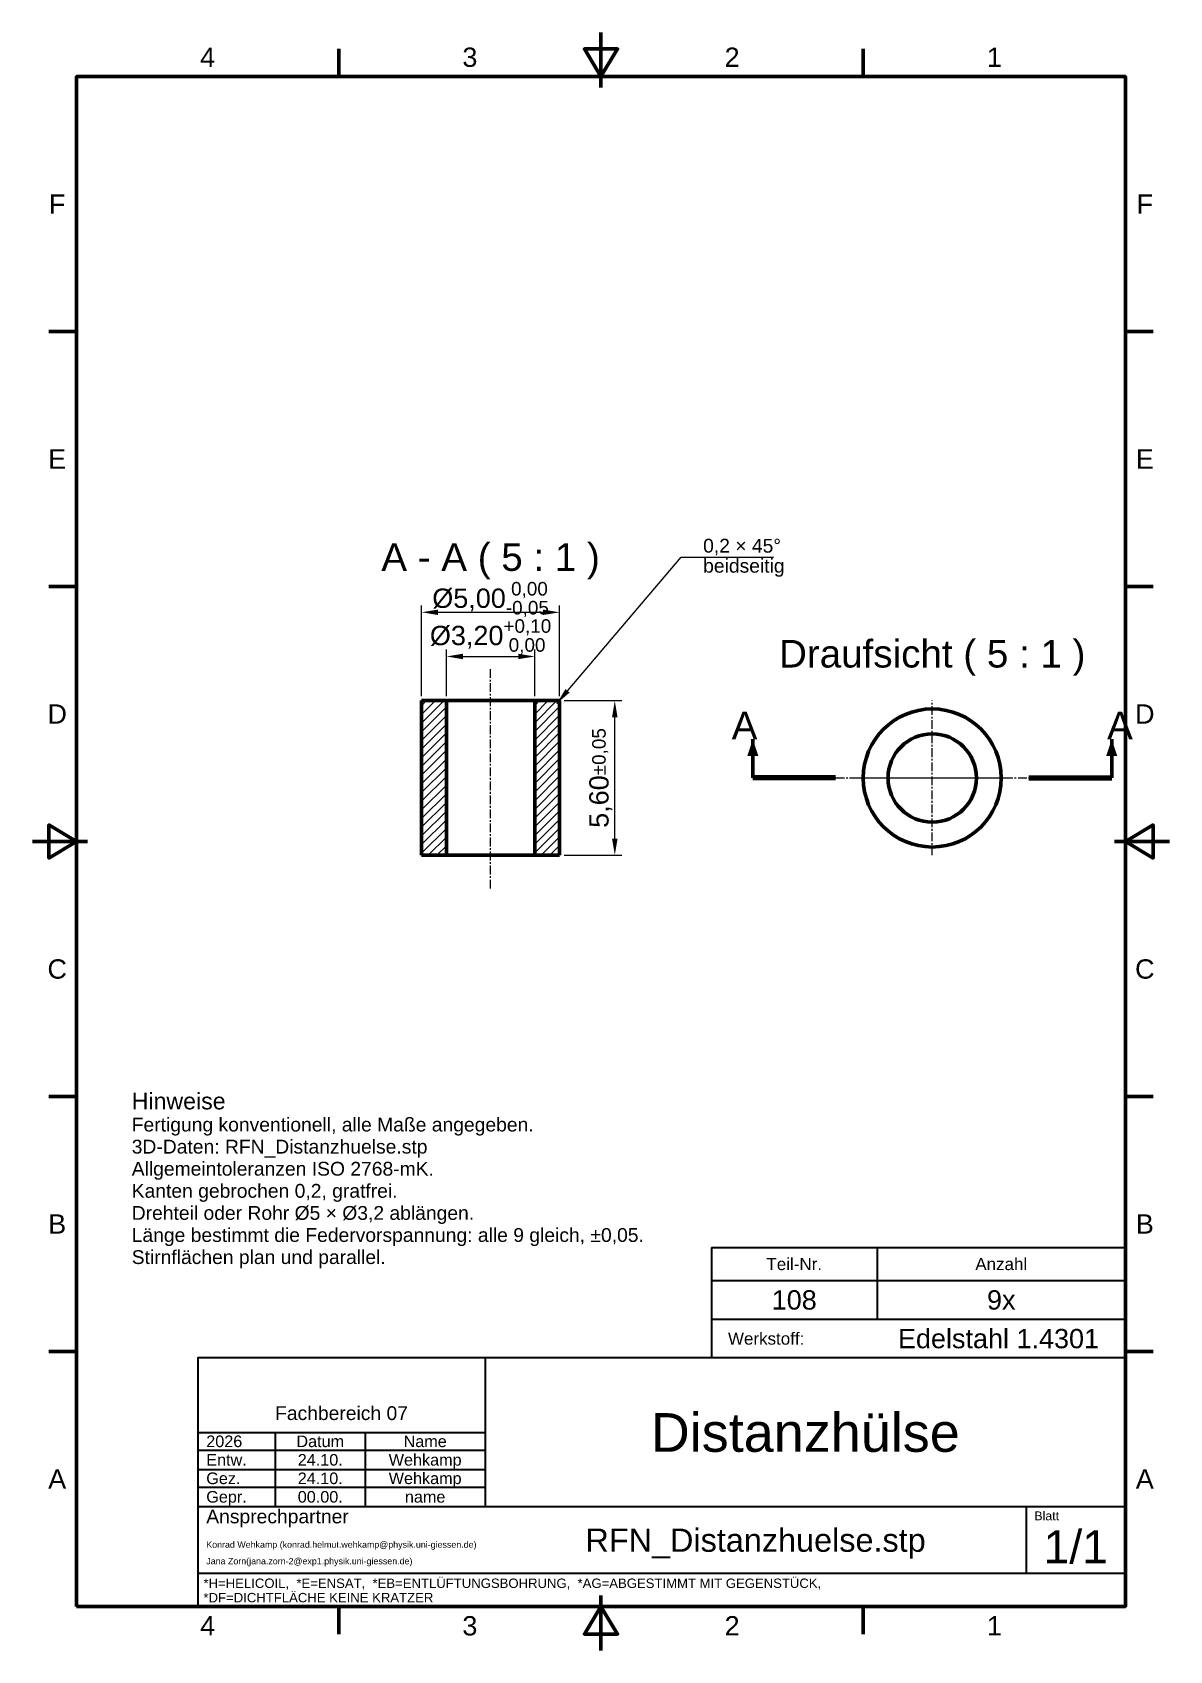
# Model space of a CAD drawing. Header units: millimetres. Extents: x 2 to 208, y 2 to 295.
import ezdxf
from ezdxf.enums import TextEntityAlignment as Align

# ---------------------------------------------------------------- set-up
doc = ezdxf.new("R2010")
doc.units = ezdxf.units.MM
doc.linetypes.add('CENTER2', pattern=[2.541, 1.587, -0.318, 0.318, -0.318])
for name, color, linetype, lineweight in [('BEMASSUNG', 7, 'Continuous', 18), ('MITTELLINIE', 7, 'CENTER2', 18), ('RAHMEN', 7, 'Continuous', 50), ('SCHNITTLINIE', 7, 'Continuous', 50), ('SCHRAFFUR', 7, 'Continuous', 18), ('SCHRIFTFELD', 7, 'Continuous', 25), ('SICHTKANTE', 7, 'Continuous', 50), ('TEXT', 7, 'Continuous', 18)]:
    doc.layers.add(name, color=color, linetype=linetype, lineweight=lineweight)
doc.styles.add('ISO', font='arial.ttf')
doc.dimstyles.new('RFN', dxfattribs={"dimtxt": 3.5, "dimasz": 3, "dimexe": 1.25, "dimexo": 0.8, "dimgap": 0.8, "dimtad": 1, "dimzin": 0, "dimtxsty": 'ISO', "dimcen": 0, "dimclrd": 7, "dimclre": 7, "dimclrt": 7, "dimadec": 1, "dimazin": 3, "dimtfac": 1, "dimtmove": 0, "dimatfit": 3, "dimtolj": 1, "dimtzin": 0, "dimlwd": 18, "dimlwe": 18})

msp = doc.modelspace()

# ---------------------------------------------------------------- hatches: boundary and pattern name
at = {"layer": 'SCHRAFFUR'}
h = msp.add_hatch(dxfattribs=at)
h.set_pattern_fill('ANSI31', scale=0.35)
h.paths.add_polyline_path([(72.5, 174), (72.5, 146), (72.5, 174), (77, 174), (77, 146), (72.5, 146)])
h = msp.add_hatch(dxfattribs=at)
h.set_pattern_fill('ANSI31', scale=0.35)
h.paths.add_polyline_path([(93, 146), (97.5, 146), (93, 146), (93, 174), (97.5, 174), (97.5, 146)])

# ---------------------------------------------------------------- linework, layer by layer
at = {"layer": 'BEMASSUNG'}
msp.add_line((122.5, 200), (136.25, 200), dxfattribs=at)
at = {"layer": 'MITTELLINIE'}
for p, q in [((85, 140), (85, 180)), ((165, 146), (165, 174)), ((147.5, 160), (182.5, 160)), ((151, 160), (179, 160))]:
    msp.add_line(p, q, dxfattribs=at)
at = {"layer": 'RAHMEN'}
for p, q in [((105, 295), (105, 285)), ((57.5, 287), (57.5, 292)), ((105, 287), (105, 292)), ((152.5, 287), (152.5, 292)), ((10, 240.833), (5, 240.833)), ((200, 240.833), (205, 240.833)), ((10, 194.667), (5, 194.667)), ((200, 194.667), (205, 194.667)), ((2, 148.5), (12, 148.5)), ((10, 148.5), (5, 148.5)), ((208, 148.5), (198, 148.5)), ((200, 148.5), (205, 148.5)), ((10, 102.333), (5, 102.333)), ((200, 102.333), (205, 102.333)), ((10, 56.167), (5, 56.167)), ((200, 56.167), (205, 56.167)), ((105, 2), (105, 12)), ((57.5, 10), (57.5, 5)), ((105, 10), (105, 5)), ((152.5, 10), (152.5, 5))]:
    msp.add_line(p, q, dxfattribs=at)
for points in [[(105, 287), (108, 292), (102, 292)], [(10, 10), (200, 10), (200, 287), (10, 287)], [(10, 148.5), (5, 151.5), (5, 145.5)], [(200, 148.5), (205, 145.5), (205, 151.5)], [(105, 10), (102, 5), (108, 5)]]:
    msp.add_lwpolyline(points, close=True, dxfattribs=at)
at = {"layer": 'SCHNITTLINIE'}
for p, q in [((132.5, 160), (132.5, 167)), ((197.5, 160), (197.5, 167))]:
    msp.add_line(p, q, dxfattribs=at)
at = {"layer": 'SCHNITTLINIE', "lineweight": 70}
for p, q in [((147.5, 160), (132.5, 160)), ((182.5, 160), (197.5, 160))]:
    msp.add_line(p, q, dxfattribs=at)
at = {"layer": 'SCHNITTLINIE'}
for points in [[(132.5, 167), (133.5, 164), (131.5, 164)], [(197.5, 167), (198.5, 164), (196.5, 164)]]:
    msp.add_solid(points, dxfattribs=at)
at = {"layer": 'SCHRIFTFELD'}
for p, q in [((125, 75), (200, 75)), ((125, 75), (125, 55)), ((155, 75), (155, 62)), ((125, 69), (200, 69)), ((125, 62), (200, 62)), ((84, 55), (84, 28.1)), ((32, 41.5), (84, 41.5)), ((46, 41.5), (46, 28.1)), ((62.3, 41.5), (62.3, 28.1)), ((32, 38.3), (84, 38.3)), ((32, 34.8), (84, 34.8)), ((32, 31.6), (84, 31.6)), ((32, 28.1), (200, 28.1)), ((182, 28.1), (182, 16)), ((32, 16), (200, 16))]:
    msp.add_line(p, q, dxfattribs=at)
msp.add_lwpolyline([(32, 10), (200, 10), (200, 55), (32, 55)], close=True, dxfattribs=at)
at = {"layer": 'SICHTKANTE'}
for p, q in [((72.5, 146), (72.5, 174)), ((72.5, 174), (77, 174)), ((77, 146), (77, 174)), ((93, 174), (97.5, 174)), ((93, 146), (93, 174)), ((97.5, 146), (97.5, 174)), ((72.5, 146), (77, 146)), ((93, 146), (97.5, 146))]:
    msp.add_line(p, q, dxfattribs=at)
for points in [[(93, 174), (92.941, 174), (92.883, 174), (92.824, 174), (92.701, 174), (92.528, 174), (92.356, 174), (92.168, 174), (91.89, 174), (91.612, 174), (91.334, 174), (90.991, 174), (90.621, 174), (90.252, 174), (89.862, 174), (89.419, 174), (88.977, 174), (88.534, 174), (88.048, 174), (87.555, 174), (87.062, 174), (86.558, 174), (86.038, 174), (85.519, 174), (85, 174), (84.481, 174), (83.962, 174), (83.442, 174), (82.938, 174), (82.445, 174), (81.952, 174), (81.466, 174), (81.023, 174), (80.581, 174), (80.138, 174), (79.748, 174), (79.379, 174), (79.009, 174), (78.666, 174), (78.388, 174), (78.11, 174), (77.832, 174), (77.644, 174), (77.472, 174), (77.299, 174), (77.176, 174), (77.117, 174), (77.059, 174), (77, 174)], [(93, 146), (92.941, 146), (92.883, 146), (92.824, 146), (92.701, 146), (92.528, 146), (92.356, 146), (92.168, 146), (91.89, 146), (91.612, 146), (91.334, 146), (90.991, 146), (90.621, 146), (90.252, 146), (89.862, 146), (89.419, 146), (88.977, 146), (88.534, 146), (88.048, 146), (87.555, 146), (87.062, 146), (86.558, 146), (86.038, 146), (85.519, 146), (85, 146), (84.481, 146), (83.962, 146), (83.442, 146), (82.938, 146), (82.445, 146), (81.952, 146), (81.466, 146), (81.023, 146), (80.581, 146), (80.138, 146), (79.748, 146), (79.379, 146), (79.009, 146), (78.666, 146), (78.388, 146), (78.11, 146), (77.832, 146), (77.644, 146), (77.472, 146), (77.299, 146), (77.176, 146), (77.117, 146), (77.059, 146), (77, 146)]]:
    msp.add_lwpolyline(points, dxfattribs=at)
for radius in [12.5, 8]:
    msp.add_circle((165, 160), radius, dxfattribs=at)

# ---------------------------------------------------------------- texts
at = {"layer": 'RAHMEN', "style": 'ISO'}
for s, p in [('4', (33.75, 290.5)), ('3', (81.25, 290.5)), ('2', (128.75, 290.5)), ('1', (176.25, 290.5)), ('F', (6.5, 263.917)), ('F', (203.5, 263.917)), ('E', (6.5, 217.75)), ('E', (203.5, 217.75)), ('D', (6.5, 171.583)), ('D', (203.5, 171.583)), ('C', (6.5, 125.417)), ('C', (203.5, 125.417)), ('B', (6.5, 79.25)), ('B', (203.5, 79.25)), ('A', (6.5, 33.083)), ('A', (203.5, 33.083)), ('4', (33.75, 6.5)), ('3', (81.25, 6.5)), ('2', (128.75, 6.5)), ('1', (176.25, 6.5))]:
    msp.add_text(s, height=3.5, dxfattribs=at).set_placement(p, align=Align.MIDDLE_CENTER)
at = {"layer": 'SCHRIFTFELD', "style": 'ISO'}
for s, height, p in [('Teil-Nr.', 2.2, (140, 72)), ('Anzahl', 2.2, (177.5, 72)), ('Fachbereich 07', 2.5, (58, 45))]:
    msp.add_text(s, height=height, dxfattribs=at).set_placement(p, align=Align.MIDDLE_CENTER)
for s, height, p in [('Werkstoff:', 2.2, (128, 58.5)), ('Ansprechpartner', 2.5, (33.5, 26.3)), ('Blatt', 1.6, (183.5, 26.4))]:
    msp.add_text(s, height=height, dxfattribs=at).set_placement(p, align=Align.MIDDLE_LEFT)
at = {"layer": 'SCHRIFTFELD', "color": 8, "style": 'ISO'}
for s, p in [('*H=HELICOIL,  *E=ENSAT,  *EB=ENTLÜFTUNGSBOHRUNG,  *AG=ABGESTIMMT MIT GEGENSTÜCK,', (33, 14.2)), ('*DF=DICHTFLÄCHE KEINE KRATZER', (33, 11.6))]:
    msp.add_text(s, height=1.7, dxfattribs=at).set_placement(p, align=Align.MIDDLE_LEFT)
at = {"layer": 'TEXT', "style": 'ISO'}
for s, height, p in [('A - A ( 5 : 1 )', 5, (85, 200)), ('Draufsicht ( 5 : 1 )', 5, (165, 182.5)), ('A', 5, (131, 169.5)), ('A', 5, (199, 169.5)), ('Datum', 2.1, (54.15, 39.9)), ('Name', 2.1, (73.15, 39.9))]:
    msp.add_text(s, height=height, dxfattribs=at).set_placement(p, align=Align.MIDDLE_CENTER)
for s, height, p in [('0,2 × 45°', 2.5, (123.5, 200.8)), ('beidseitig', 2.5, (123.5, 197.175)), ('Hinweise', 3, (20, 100)), ('Fertigung konventionell, alle Maße angegeben.', 2.5, (20, 96)), ('3D-Daten: RFN_Distanzhuelse.stp', 2.5, (20, 92)), ('Allgemeintoleranzen ISO 2768-mK.', 2.5, (20, 88)), ('Kanten gebrochen 0,2, gratfrei.', 2.5, (20, 84)), ('Drehteil oder Rohr Ø5 × Ø3,2 ablängen.', 2.5, (20, 80)), ('Länge bestimmt die Federvorspannung: alle 9 gleich, ±0,05.', 2.5, (20, 76)), ('Stirnflächen plan und parallel.', 2.5, (20, 72))]:
    msp.add_text(s, height=height, dxfattribs=at).set_placement(p)
at = {"layer": 'TEXT', "color": 5, "style": 'ISO'}
for s, height, p in [('108', 3.5, (140, 65.5)), ('9x', 3.5, (177.5, 65.5)), ('Edelstahl 1.4301', 3.5, (177, 58.5)), ('Distanzhülse', 7, (142, 41.5)), ('24.10.', 2.1, (54.15, 36.55)), ('Wehkamp', 2.1, (73.15, 36.55)), ('24.10.', 2.1, (54.15, 33.2)), ('Wehkamp', 2.1, (73.15, 33.2)), ('00.00.', 2.1, (54.15, 29.85)), ('name', 2.1, (73.15, 29.85)), ('RFN_Distanzhuelse.stp', 4.2, (133, 22)), ('1/1', 6, (191, 20.8))]:
    msp.add_text(s, height=height, dxfattribs=at).set_placement(p, align=Align.MIDDLE_CENTER)
msp.add_text('2026', height=2.1, dxfattribs=at).set_placement((33.5, 39.9), align=Align.MIDDLE_LEFT)
at = {"layer": 'TEXT', "style": 'ISO'}
for s, height, p in [('Entw.', 2.1, (33.5, 36.55)), ('Gez.', 2.1, (33.5, 33.2)), ('Gepr.', 2.1, (33.5, 29.85)), ('Konrad Wehkamp (konrad.helmut.wehkamp@physik.uni-giessen.de)', 1.15, (33.5, 21.2)), ('Jana Zorn(jana.zorn-2@exp1.physik.uni-giessen.de)', 1.15, (33.5, 18.2))]:
    msp.add_text(s, height=height, dxfattribs=at).set_placement(p, align=Align.MIDDLE_LEFT)

# ---------------------------------------------------------------- dimensions: what is measured, and where the dimension line sits
at = {"layer": 'BEMASSUNG'}
for base, p1, p2, override in [((72.5, 190), (72.5, 174), (97.5, 174), {"dimlfac": 0.2, "dimtol": 1, "dimtp": 0, "dimtm": 0.05, "dimtfac": 0.7}), ((77, 182), (77, 174), (93, 174), {"dimlfac": 0.2, "dimtol": 1, "dimtp": 0.1, "dimtm": 0, "dimtfac": 0.7})]:
    msp.add_linear_dim(base=base, p1=p1, p2=p2, text='Ø<>', dimstyle='RFN', override=override, dxfattribs=at).render()
msp.add_linear_dim(base=(107.5, 146), p1=(97.5, 146), p2=(97.5, 174), angle=90, dimstyle='RFN', override={"dimlfac": 0.2, "dimtol": 1, "dimtp": 0.05, "dimtm": 0.05, "dimtfac": 0.7}, dxfattribs=at).render()

# ---------------------------------------------------------------- leaders
msp.add_leader([(97, 173.5), (119.5, 200), (122.5, 200)], dimstyle='RFN', dxfattribs=at)

doc.saveas('drawing.dxf')
